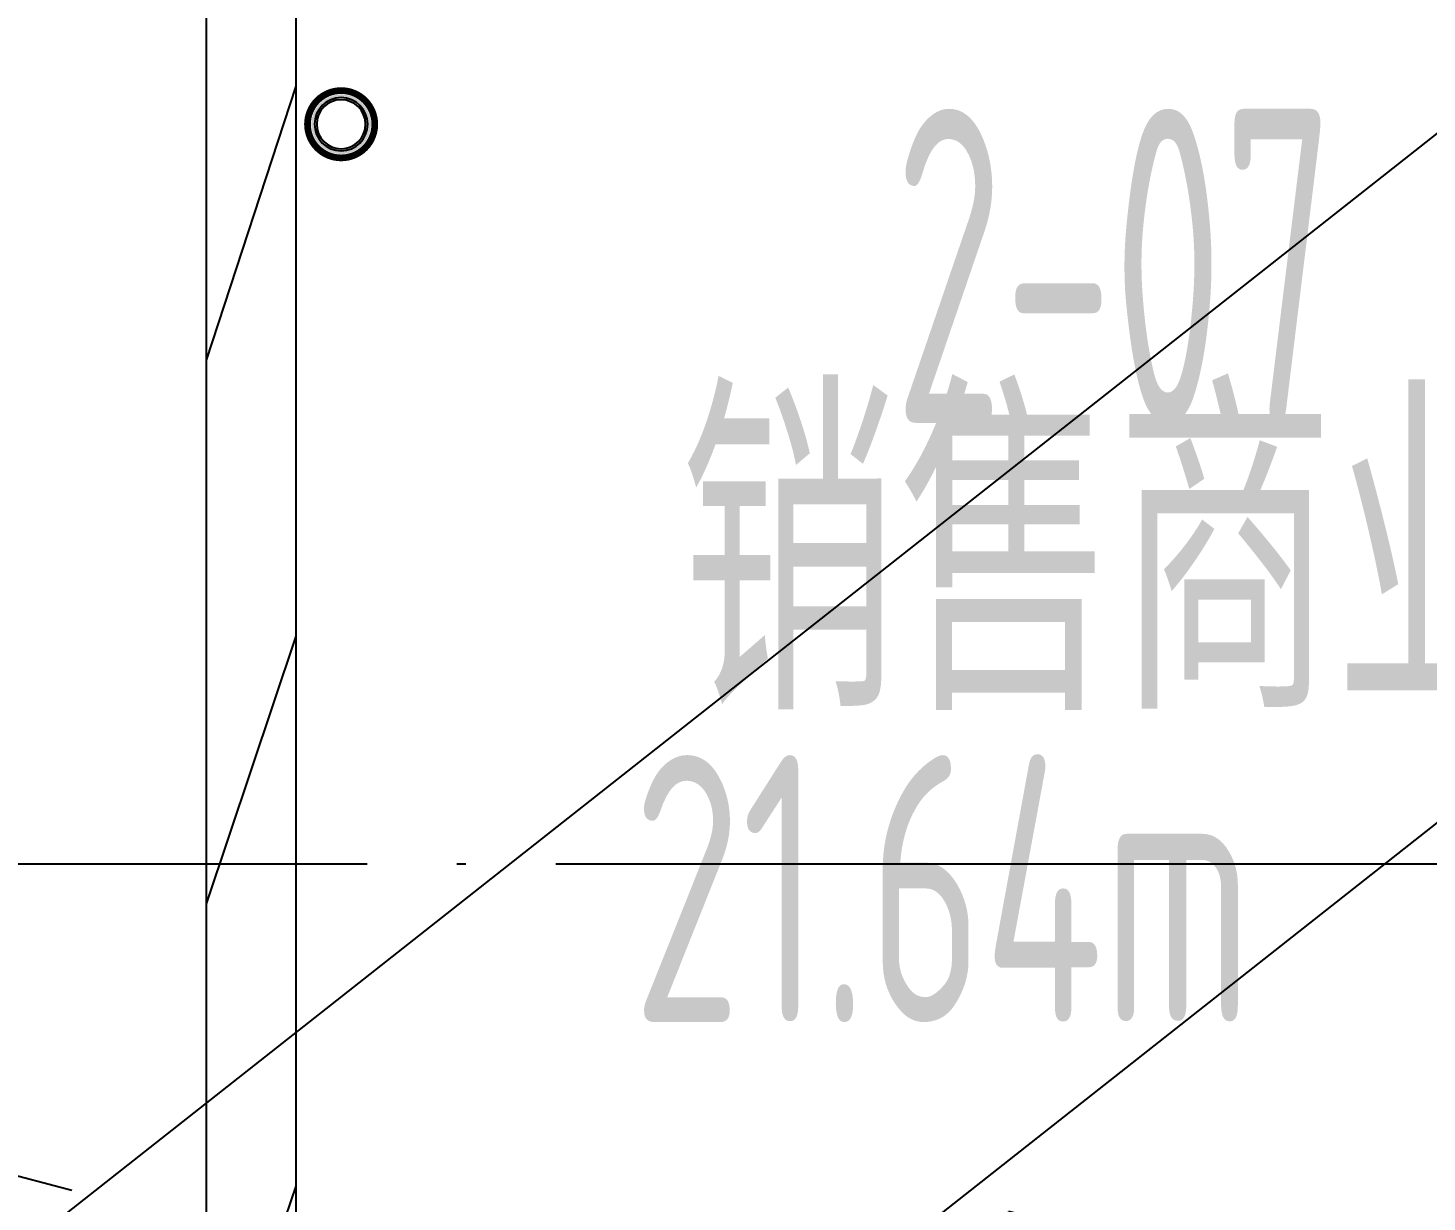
# Model space of a CAD drawing. Header units: inches. Extents: x 0 to 1813292486, y 0 to 3473589894.
# Drawn here: x 600460988 to 600464106, y 3473219764 to 3473222381 of the extents above; entities that cross this region are included whole.
import ezdxf
from ezdxf.enums import TextEntityAlignment as Align

# ---------------------------------------------------------------- set-up
doc = ezdxf.new("R2010")
doc.units = ezdxf.units.IN
doc.header["$LTSCALE"] = 1000
doc.header["$MEASUREMENT"] = 0
for name, pattern in [('AX-MALL-GIRD-200$0$DOTE', [2.4200000000000004, 2, -0.2, 0.02, -0.2]), ('AX-MALL-WALL-P02-QT$0$DASH', [0.35, 0.25, -0.1]), ('PX-MALL-P02-LG$0$CONTINOUS', [0])]:
    doc.linetypes.add(name, pattern=pattern)
for name, color, linetype in [('A-Anno-Note', 241, 'Continuous'), ('AX-MALL-DIM-P02$0$A-Detl-Thin', 131, 'Continuous'), ('AX-MALL-GIRD-200$0$A-Grid', 222, 'AX-MALL-GIRD-200$0$DOTE'), ('AX-MALL-P02-200$0$A-Anno-Note', 241, 'Continuous'), ('AX-MALL-WALL-P02$0$A-Anno-Note', 241, 'Continuous'), ('AX-MALL-WALL-P02-QT$0$A-Anno-Dims', 3, 'Continuous'), ('AX-MALL-WALL-P02-QT$0$A-Detl-Patt', 8, 'Continuous'), ('AX-MALL-WALL-P02-QT$0$A-Detl-Thin', 131, 'Continuous'), ('AX-MALL-WALL-P02-QT$0$A-Hdrl', 31, 'Continuous'), ('AX-MALL-WALL-P02-QT$0$A-Wall', 2, 'Continuous'), ('AX-MALL-WALL-P02-QT$0$A-Wall-Patt', 13, 'Continuous'), ('AX-MALL-WALL-P02-QT$0$A-Wind', 4, 'Continuous'), ('AX-MALL-WORD-P02$0$A-Anno-Note', 241, 'Continuous'), ('AX-MALL-WORD-P02$0$A-Spac-Iden', 231, 'Continuous'), ('AX-MALL-ZTKD-P02$0$A-Anno-Note', 241, 'Continuous'), ('PX-MALL-P02-LG$0$P-Pipe-Risr', 7, 'Continuous'), ('PX-MALL-P02-LG$0$P-Pipe-Risr-Arch', 6, 'Continuous'), ('PX-MALL-P02-LG$0$P-Pipe-Risr-W100', 6, 'Continuous'), ('PX-MALL-P02-LG$0$P-Pipe-Risr-W50', 6, 'Continuous'), ('PX-MALL-P02-LG$0$P-Sewr-Pipe', 123, 'PX-MALL-P02-LG$0$CONTINOUS')]:
    doc.layers.add(name, color=color, linetype=linetype)
doc.layers.add('AX-MALL-WALL-P02-QT$0$M-AUX-TO-ARCH', color=1, linetype='Continuous', plot=False)
doc.styles.add('AX-MALL-WORD-P02$0$_TCH_SPACE', font='gbenor.shx', dxfattribs={"bigfont": 'gbcbig.shx'})
doc.styles.add('AX-MALL-WORD-P02$0$STANDARD', font='gbenor.shx', dxfattribs={"bigfont": 'gbcbig.shx'})
doc.styles.add('PX-MALL-P02-LG$0$jzfz', font='gbenor.shx', dxfattribs={"bigfont": 'gbcbig.shx'})

# ---------------------------------------------------------------- blocks, each defined once
blk = doc.blocks.new('AX-MALL-WORD-P02')
at = {"layer": 'AX-MALL-WORD-P02$0$A-Anno-Note', "style": 'AX-MALL-WORD-P02$0$STANDARD', "width": 0.6}
blk.add_text('2-07', height=700, rotation=339.5681613092015, dxfattribs=at).set_placement((600276824.3981819, 3473121551.558392))
at = {"layer": 'AX-MALL-WORD-P02$0$A-Anno-Note', "style": 'AX-MALL-WORD-P02$0$STANDARD'}
blk.add_text('销售商业', height=675.177304964539, rotation=339.5681613092015, dxfattribs=at).set_placement((600276154.1009645, 3473121120.19878))
at = {"layer": 'AX-MALL-WORD-P02$0$A-Spac-Iden', "style": 'AX-MALL-WORD-P02$0$_TCH_SPACE', "width": 0.7}
blk.add_text('21.64m', height=595, rotation=339.5681613091017, dxfattribs=at).set_placement((600275812.1218128, 3473120503.513412))
blk = doc.blocks.new('AX-MALL-GIRD-200')
at = {"layer": 'AX-MALL-GIRD-200$0$A-Grid'}
blk.add_line((600221348.6739725, 3473141169.504273), (600579244.6780716, 3473007842.740992), dxfattribs=at)
blk = doc.blocks.new('AX-MALL-WALL-P02-QT$0$tj')
at = {"layer": 'AX-MALL-WALL-P02-QT$0$A-Detl-Patt'}
h = blk.add_hatch(dxfattribs=at)
h.set_pattern_fill('STEEL', color=256, scale=100.0000000000001, angle=50.43183869082386)
h.set_pattern_definition([(75.00000000004839, (-14278.19445574284, 156289.8254051208), (-153.3407249234246, 41.08752340989569), []), (75.00000000004839, (-14317.88195610046, 156358.5661673546), (-153.3407249234246, 41.08752340989569), [])])
edge = h.paths.add_edge_path()
edge.add_line((88101.273016572, 47666.64152574539), (87883.93542659283, 47459.84604215622))
edge.add_line((87883.93542659283, 47459.84604215622), (91571.54751467705, 43584.64122533798))
edge.add_arc((262949.389629302, 558937.705083496), 543101.4133620498, 251.6057364187558, 260.0288666978238)
edge.add_arc((172180.8466627672, -2862.146247219684), 27099.9982179492, 64.7128659603706, 96.9316049602786, ccw=False)
edge.add_arc((262948.9730309481, 558936.3205539446), 543099.9677998082, 261.6155114784545, 271.7251478115656)
edge.add_line((279298.9759148359, 16082.51663446426), (279298.9759315252, 16382.65274763107))
edge.add_arc((262948.9742454757, 558936.3204835369), 542799.9676941936, 261.62020364125146, 271.7261014454634, ccw=False)
edge.add_arc((172180.8456921196, -2862.14609140989), 27400.00151046549, 64.80631838577902, 96.83815911678944)
edge.add_arc((262949.394896181, 558937.7037490648), 542801.4137571028, 251.6136389015772, 260.02417327084333, ccw=False)
edge.add_line((91737.26096642017, 43845.69257831573), (88101.273016572, 47666.64152574539))
blk.add_lwpolyline([(88103.03003954887, 47737.33037519455), (87813.24658572674, 47461.60306501389), (91543.92713344097, 43541.13421487808, 0.03677856867194786), (168908.9495433569, 23989.2463850975, -0.1416543586965341), (183742.0972260237, 21592.70785188675, 0.04416604653312874), (279348.9759123325, 16034.00206041336), (279348.9759345055, 16434.18465709686, -0.04414427716130016), (183859.0483468771, 21979.79425859451, 0.1405450684183163), (168919.8474783897, 24393.46752309799, -0.03670519880877311), (91764.87840116024, 43889.20268630981), (88103.03007543087, 47737.33033752441)], format="xyb", dxfattribs=at)
blk.add_lwpolyline([(88101.273016572, 47666.64152574539), (87883.93542659283, 47459.84604215622), (91571.54751467705, 43584.64122533798, 0.0367693963449814), (168910.2986617088, 24039.77597379684, -0.1415142461245126), (183756.7420067787, 21641.08926153183, 0.04414024362697595), (279298.9759148359, 16082.51663446426), (279298.9759315252, 16382.65274763107, -0.04412389944666065), (183844.4648458958, 21931.40288829803, 0.1406825130026793), (168918.4574091434, 24342.94360637665, -0.03671436212623864), (91737.26096642017, 43845.69257831573)], format="xyb", close=True, dxfattribs=at)
at = {"layer": 'AX-MALL-WALL-P02-QT$0$A-Detl-Patt', "linetype": 'AX-MALL-WALL-P02-QT$0$DASH'}
blk.add_arc((262949.3896243572, 558937.7050833702), 543701.4133599502, 251.503420721229, 255.290453772469, dxfattribs=at)
at = {"layer": 'AX-MALL-WALL-P02-QT$0$A-Detl-Thin'}
blk.add_arc((262949.3896243572, 558937.7050833702), 543301.4133599502, 251.5031615339801, 255.290453772469, dxfattribs=at)
at = {"layer": 'AX-MALL-WALL-P02-QT$0$A-Hdrl', "ltscale": 6}
for radius, start in [(543501.4133599502, 251.5032867938467), (543601.4133599502, 251.5033537575453)]:
    blk.add_arc((262949.3896243572, 558937.7050833702), radius, start, 255.290453772469, dxfattribs=at)
blk = doc.blocks.new('AX-MALL-WALL-P02-QT$0$1')
at = {"layer": 'AX-MALL-WALL-P02-QT$0$A-Detl-Patt', "linetype": 'AX-MALL-WALL-P02-QT$0$DASH', "extrusion": (0, 0, -1)}
for p, q in [((108521.714856267, -109072.1955194473), (108772.1514668465, -108543.5117721558)), ((108799.2634540796, -108556.3546748161), (108772.1514668465, -108543.5117721558)), ((108548.8268431425, -109085.0384221077), (108799.2634540796, -108556.3546748161)), ((108521.714856267, -109072.1955194473), (108548.8268431425, -109085.0384221077)), ((109579.0823497772, -109573.0687398911), (109829.5189602375, -109044.3849935532)), ((109606.1943365335, -109585.9116430283), (109856.6309474707, -109057.2278962135)), ((109829.5189602375, -109044.3849935532), (109856.6309474707, -109057.2278962135)), ((109606.1943365335, -109585.9116430283), (109579.0823497772, -109573.0687398911))]:
    blk.add_line(p, q, dxfattribs=at)
at = {"layer": 'AX-MALL-WALL-P02-QT$0$A-Detl-Patt', "linetype": 'AX-MALL-WALL-P02-QT$0$DASH', "lineweight": 13, "extrusion": (0, 0, -1)}
blk.add_lwpolyline([(-108799.1811138391, -108556.5284986496, 0.4067224467930122), (-109063.9545964003, -109329.0535812378, 0.4067224466732205), (-109829.4366202354, -109044.5588169098)], format="xyb", dxfattribs=at)
at = {"layer": 'AX-MALL-WALL-P02-QT$0$A-Detl-Patt', "linetype": 'AX-MALL-WALL-P02-QT$0$DASH', "lineweight": 13}
blk.add_lwpolyline([(108478.905179143, -109162.5688095093), (109563.3846606016, -109676.2849311829), (109649.0040137768, -109495.538351059), (108564.524532795, -108981.8222289085)], close=True, dxfattribs=at)
blk = doc.blocks.new('AX-MALL-WALL-P02-QT')
at = {"layer": 'AX-MALL-WALL-P02-QT$0$A-Wall-Patt'}
h = blk.add_hatch(dxfattribs=at)
h.set_pattern_fill('普通砖', color=256, scale=200, style=0)
h.set_pattern_definition([(45, (0, 359.0227), (-353.55353201463, 353.55353201463), [])])
h.paths.add_polyline_path([(600274440.2742764, 3473119291.379363), (600274571.6974503, 3473119321.03542), (600276105.6690273, 3473123438.755556), (600276046.8694959, 3473123567.373654), (600275918.2513981, 3473123508.574122), (600274402.6976137, 3473119440.293831)])
at = {"layer": 'AX-MALL-WALL-P02-QT$0$A-Anno-Dims'}
for p, q in [((600259882.654577, 3473115856.598059), (600279526.040767, 3473122164.566718)), ((600261709.9764813, 3473115175.86703), (600281353.3626713, 3473121483.835689))]:
    blk.add_line(p, q, dxfattribs=at)
at = {"layer": 'AX-MALL-WALL-P02-QT$0$A-Detl-Thin', "linetype": 'AX-MALL-WALL-P02-QT$0$DASH', "ltscale": 3}
for points in [[(600269203.7310253, 3473124390.581745, 0.003028981775852779), (600274510.3759053, 3473120588.71051)], [(600269131.266301, 3473124196.060897, 0.0030277750446323), (600274438.1490179, 3473120394.828141)]]:
    blk.add_lwpolyline(points, format="xyb", dxfattribs=at)
at = {"layer": 'AX-MALL-WALL-P02-QT$0$A-Wall'}
for p, q in [((600274402.6976137, 3473119440.293831), (600275918.2513981, 3473123508.574122)), ((600274571.6974503, 3473119321.03542), (600276105.6690273, 3473123438.755556))]:
    blk.add_line(p, q, dxfattribs=at)
at = {"layer": 'AX-MALL-WALL-P02-QT$0$A-Detl-Thin', "rotation": 339.5681613091762}
blk.add_blockref('AX-MALL-WALL-P02-QT$0$tj', (600144118.6961328, 3473128496.287411), dxfattribs=at)
at = {"layer": 'AX-MALL-WALL-P02-QT$0$A-Wind'}
blk.add_blockref('AX-MALL-GIRD-200', (0, 0), dxfattribs=at)
at = {"layer": 'AX-MALL-WALL-P02-QT$0$M-AUX-TO-ARCH', "rotation": 350.3670323087379}
blk.add_blockref('AX-MALL-WALL-P02-QT$0$1', (600187375.5161347, 3473245029.433586), dxfattribs=at)
blk = doc.blocks.new('AX-MALL-WALL-P02')
at = {"layer": 'AX-MALL-WALL-P02$0$A-Anno-Note'}
blk.add_blockref('AX-MALL-WORD-P02', (0, 0), dxfattribs=at)
blk.add_blockref('AX-MALL-WALL-P02-QT', (0, 0), dxfattribs=at)
blk = doc.blocks.new('PX-MALL-P02-LG$0$P-Risr')
at = {"layer": 'PX-MALL-P02-LG$0$P-Pipe-Risr-W50'}
h = blk.add_hatch(color=0, dxfattribs=at)
edge = h.paths.add_edge_path()
edge.add_ellipse((0, 0), major_axis=(47.05795628796547, 47.05795628796547), ratio=0.9999999999999695, start_angle=225.0000000000009, end_angle=405.0000000000009, ccw=False)
edge.add_ellipse((0, 0), major_axis=(47.05795628796764, 47.05795628796764), ratio=0.9999999999998785, start_angle=133.9675974886221, end_angle=225.0000000000035, ccw=False)
edge.add_line((-66.53919663240958, 1.199087783927098), (-54.4367953546693, 1.199087783927098))
edge.add_ellipse((0, 0), major_axis=(-38.50196423560672, 38.50196423560672), ratio=0.9999999999999859, start_angle=43.73814098242129, end_angle=134.9999999999996)
edge.add_ellipse((0, 0), major_axis=(38.50196423561096, 38.50196423561096), ratio=0.9999999999998216, start_angle=225.0000000000051, end_angle=405.0000000000051)
edge.add_ellipse((0, 0), major_axis=(38.50196423560679, 38.50196423560679), ratio=0.9999999999999831, start_angle=45.00000000000048, end_angle=133.7381409824204)
edge.add_line((-54.43679535467527, 1.199087783927098), (-66.53919663241555, 1.199087783927098))
edge.add_ellipse((0, 0), major_axis=(-47.05795628796762, 47.05795628796762), ratio=0.9999999999998742, start_angle=-45.00000000000358, end_angle=43.967597488629224, ccw=False)
at = {"layer": 'PX-MALL-P02-LG$0$P-Pipe-Risr-Arch', "ltscale": 0.7}
blk.add_circle((0, 0), 59.29000000000001, dxfattribs=at)
at = {"layer": 'PX-MALL-P02-LG$0$P-Pipe-Risr-W100', "color": 0, "const_width": 15}
blk.add_lwpolyline([(-75, 0, 1), (75, 0, 1)], format="xyb", close=True, dxfattribs=at)
at = {"layer": 'PX-MALL-P02-LG$0$P-Pipe-Risr-W50'}
blk.add_circle((0, 0), 54.45000000000001, dxfattribs=at)
at = {"layer": 'PX-MALL-P02-LG$0$P-Pipe-Risr', "style": 'PX-MALL-P02-LG$0$jzfz', "width": 0.6, "flags": 1}
for tag, p in [('SYS-MARK', (0.3310501334344735, -45.65933377496549)), ('RANGE', (0.3337570973526454, -45.67887874227017))]:
    blk.add_attdef(tag, text='', height=0.015625, dxfattribs=at).set_placement(p, align=Align.MIDDLE)
blk = doc.blocks.new('PX-MALL-P02-LG')
at = {"layer": 'PX-MALL-P02-LG$0$P-Sewr-Pipe', "ltscale": 0.7, "xscale": -1, "rotation": 69.56816129718885}
blk.add_blockref('PX-MALL-P02-LG$0$P-Risr', (600275901.9791774, 3473122605.523483), dxfattribs=at)
blk = doc.blocks.new('AX-MALL-ZTKD-P02')
at = {"layer": 'AX-MALL-ZTKD-P02$0$A-Anno-Note'}
blk.add_blockref('AX-MALL-GIRD-200', (0, 0), dxfattribs=at)
blk = doc.blocks.new('AX-MALL-DIM-P02')
at = {"layer": 'AX-MALL-DIM-P02$0$A-Detl-Thin'}
blk.add_blockref('AX-MALL-ZTKD-P02', (-2.384185791015625e-06, 9.5367431640625e-07), dxfattribs=at)
blk = doc.blocks.new('AX-MALL-P02-200')
at = {"layer": 'AX-MALL-P02-200$0$A-Anno-Note'}
blk.add_blockref('AX-MALL-WALL-P02', (0, 0), dxfattribs=at)
for name in ['AX-MALL-DIM-P02', 'PX-MALL-P02-LG']:
    blk.add_blockref(name, (0, 0), dxfattribs=at)

msp = doc.modelspace()

# ---------------------------------------------------------------- block references
at = {"layer": 'A-Anno-Note', "rotation": 20.43183869077545}
msp.add_blockref('AX-MALL-P02-200', (1250392458.527329, 9048125.682563305), dxfattribs=at)

doc.saveas('drawing.dxf')
